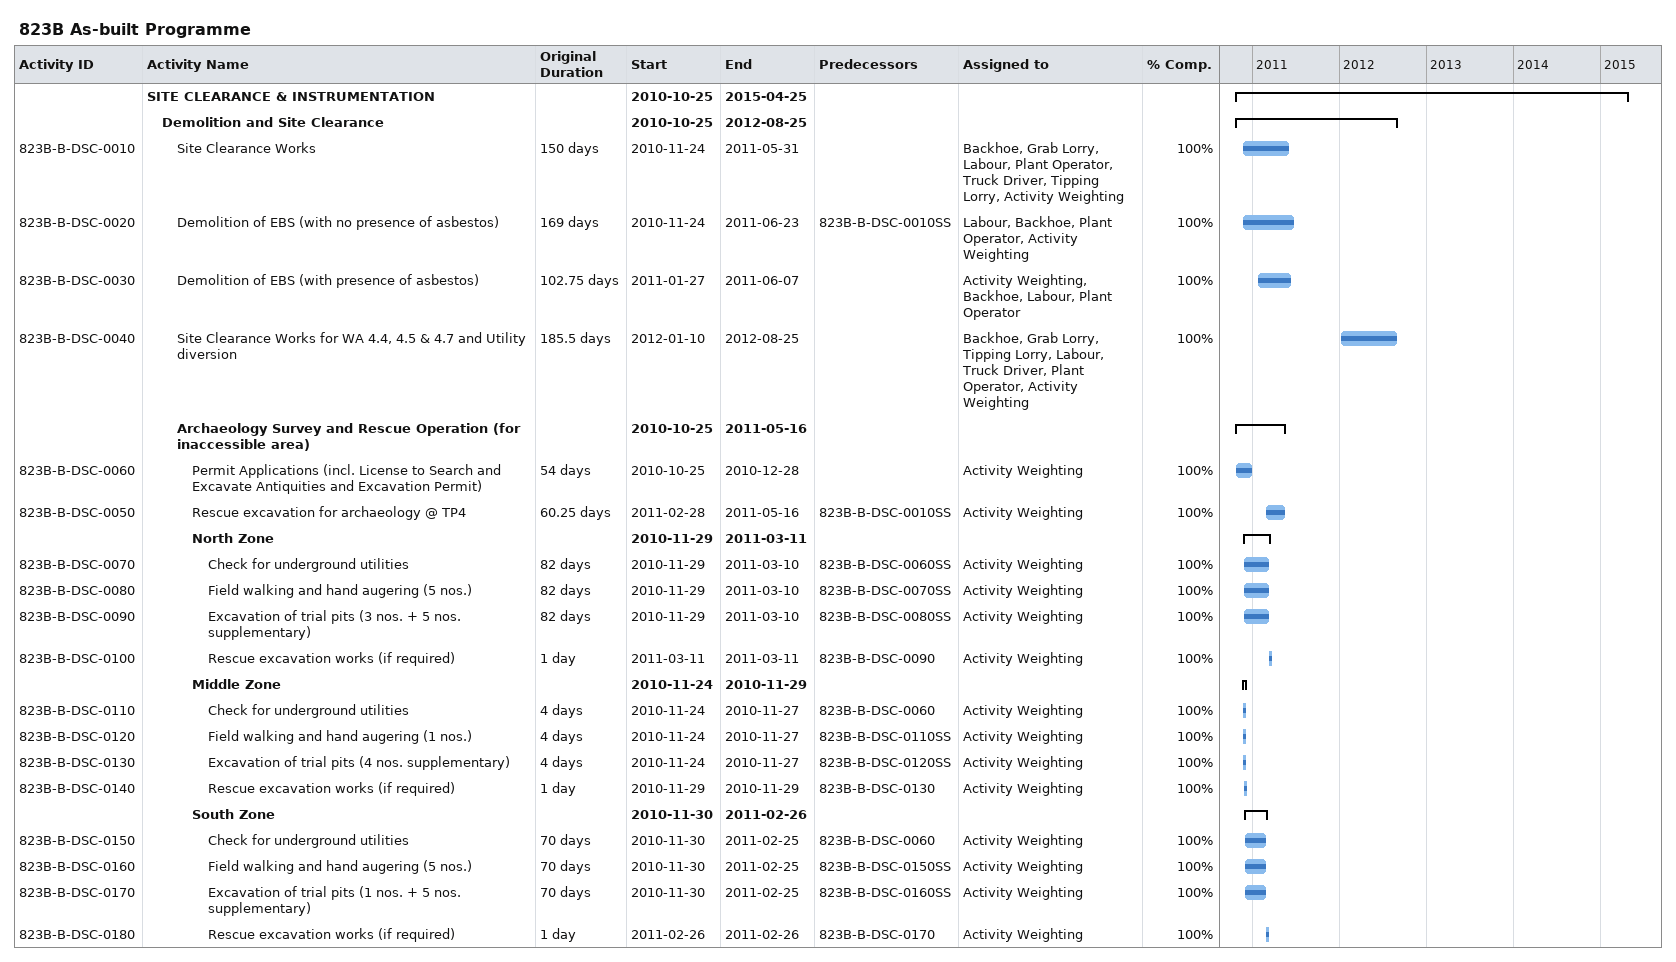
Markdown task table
823B As-built Programme

| ID | Level | Task | Original duration | Start | Finish | Predecessors | Resources | % complete |
|---|---|---|---|---|---|---|---|---|
|  | 1 | **SITE CLEARANCE & INSTRUMENTATION** |  | 2010-10-25 | 2015-04-25 |  |  |  |
|  | 2 | **Demolition and Site Clearance** |  | 2010-10-25 | 2012-08-25 |  |  |  |
| 823B-B-DSC-0010 | 3 | Site Clearance Works | 150d | 2010-11-24 | 2011-05-31 |  | Backhoe, Grab Lorry, Labour, Plant Operator, Truck Driver, Tipping Lorry, Activity Weighting | 100 |
| 823B-B-DSC-0020 | 3 | Demolition of EBS (with no presence of asbestos) | 169d | 2010-11-24 | 2011-06-23 | 823B-B-DSC-0010SS | Labour, Backhoe, Plant Operator, Activity Weighting | 100 |
| 823B-B-DSC-0030 | 3 | Demolition of EBS (with presence of asbestos) | 102.75d | 2011-01-27 | 2011-06-07 |  | Activity Weighting, Backhoe, Labour, Plant Operator | 100 |
| 823B-B-DSC-0040 | 3 | Site Clearance Works for WA 4.4, 4.5 & 4.7 and Utility diversion | 185.5d | 2012-01-10 | 2012-08-25 |  | Backhoe, Grab Lorry, Tipping Lorry, Labour, Truck Driver, Plant Operator, Activity Weighting | 100 |
|  | 3 | **Archaeology Survey and Rescue Operation (for inaccessible area)** |  | 2010-10-25 | 2011-05-16 |  |  |  |
| 823B-B-DSC-0060 | 4 | Permit Applications (incl. License to Search and Excavate Antiquities and Excavation Permit) | 54d | 2010-10-25 | 2010-12-28 |  | Activity Weighting | 100 |
| 823B-B-DSC-0050 | 4 | Rescue excavation for archaeology @ TP4 | 60.25d | 2011-02-28 | 2011-05-16 | 823B-B-DSC-0010SS | Activity Weighting | 100 |
|  | 4 | **North Zone** |  | 2010-11-29 | 2011-03-11 |  |  |  |
| 823B-B-DSC-0070 | 5 | Check for underground utilities | 82d | 2010-11-29 | 2011-03-10 | 823B-B-DSC-0060SS | Activity Weighting | 100 |
| 823B-B-DSC-0080 | 5 | Field walking and hand augering (5 nos.) | 82d | 2010-11-29 | 2011-03-10 | 823B-B-DSC-0070SS | Activity Weighting | 100 |
| 823B-B-DSC-0090 | 5 | Excavation of trial pits (3 nos. + 5 nos. supplementary) | 82d | 2010-11-29 | 2011-03-10 | 823B-B-DSC-0080SS | Activity Weighting | 100 |
| 823B-B-DSC-0100 | 5 | Rescue excavation works (if required) | 1d | 2011-03-11 | 2011-03-11 | 823B-B-DSC-0090 | Activity Weighting | 100 |
|  | 4 | **Middle Zone** |  | 2010-11-24 | 2010-11-29 |  |  |  |
| 823B-B-DSC-0110 | 5 | Check for underground utilities | 4d | 2010-11-24 | 2010-11-27 | 823B-B-DSC-0060 | Activity Weighting | 100 |
| 823B-B-DSC-0120 | 5 | Field walking and hand augering (1 nos.) | 4d | 2010-11-24 | 2010-11-27 | 823B-B-DSC-0110SS | Activity Weighting | 100 |
| 823B-B-DSC-0130 | 5 | Excavation of trial pits (4 nos. supplementary) | 4d | 2010-11-24 | 2010-11-27 | 823B-B-DSC-0120SS | Activity Weighting | 100 |
| 823B-B-DSC-0140 | 5 | Rescue excavation works (if required) | 1d | 2010-11-29 | 2010-11-29 | 823B-B-DSC-0130 | Activity Weighting | 100 |
|  | 4 | **South Zone** |  | 2010-11-30 | 2011-02-26 |  |  |  |
| 823B-B-DSC-0150 | 5 | Check for underground utilities | 70d | 2010-11-30 | 2011-02-25 | 823B-B-DSC-0060 | Activity Weighting | 100 |
| 823B-B-DSC-0160 | 5 | Field walking and hand augering (5 nos.) | 70d | 2010-11-30 | 2011-02-25 | 823B-B-DSC-0150SS | Activity Weighting | 100 |
| 823B-B-DSC-0170 | 5 | Excavation of trial pits (1 nos. + 5 nos. supplementary) | 70d | 2010-11-30 | 2011-02-25 | 823B-B-DSC-0160SS | Activity Weighting | 100 |
| 823B-B-DSC-0180 | 5 | Rescue excavation works (if required) | 1d | 2011-02-26 | 2011-02-26 | 823B-B-DSC-0170 | Activity Weighting | 100 |
